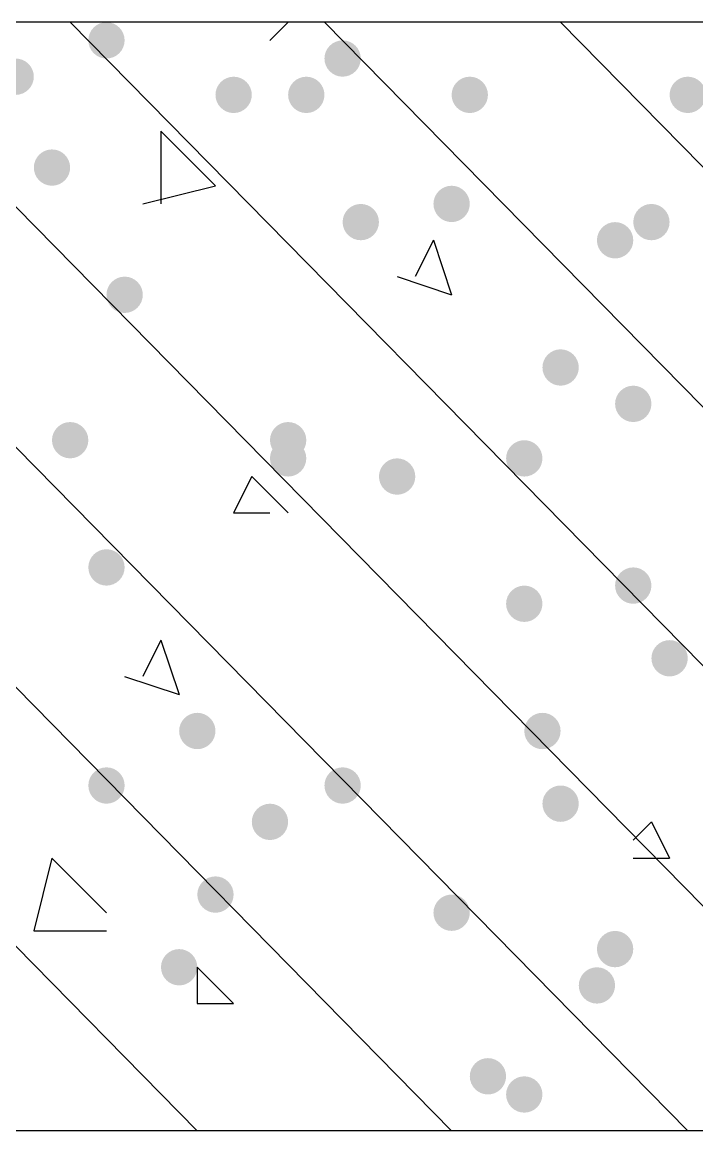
# Model space of a CAD drawing. Header units: inches. Extents: x 11 to 286, y 6 to 196.
# Drawn here: x 104.974 to 106.546, y 157.409 to 159.992 of the extents above; entities that cross this region are included whole.
import ezdxf

# ---------------------------------------------------------------- set-up
doc = ezdxf.new("R2010")
doc.units = ezdxf.units.IN
doc.header["$MEASUREMENT"] = 0
doc.layers.add('PDF_几何图形', color=7, linetype='Continuous')
doc.layers.add('PDF_实体填充', color=7, linetype='Continuous', true_color=0xffffff)

msp = doc.modelspace()

# ---------------------------------------------------------------- hatches: boundary and pattern name
at = {"layer": 'PDF_实体填充', "transparency": 33554559}
h = msp.add_hatch(color=7, dxfattribs=at)
edge = h.paths.add_edge_path(flags=0)
edge.add_spline(control_points=[(105.2124, 159.9494), (105.2124, 159.9262), (105.1934, 159.9071), (105.1701, 159.9071)], knot_values=[0, 0, 0, 0, 1, 1, 1, 1], degree=3, periodic=0)
edge.add_spline(control_points=[(105.1701, 159.9071), (105.1468, 159.9071), (105.1278, 159.9262), (105.1278, 159.9494)], knot_values=[0, 0, 0, 0, 1, 1, 1, 1], degree=3, periodic=0)
edge.add_line((105.1278, 159.9494), (105.1278, 159.9494))
edge.add_spline(control_points=[(105.1278, 159.9494), (105.1278, 159.9727), (105.1468, 159.9918), (105.1701, 159.9918)], knot_values=[0, 0, 0, 0, 1, 1, 1, 1], degree=3, periodic=0)
edge.add_spline(control_points=[(105.1701, 159.9918), (105.1934, 159.9918), (105.2124, 159.9727), (105.2124, 159.9494)], knot_values=[0, 0, 0, 0, 1, 1, 1, 1], degree=3, periodic=0)
edge.add_line((105.2124, 159.9494), (105.2124, 159.9494))
edge.add_line((105.2124, 159.9494), (105.2124, 159.9494))
h = msp.add_hatch(color=7, dxfattribs=at)
edge = h.paths.add_edge_path(flags=0)
edge.add_spline(control_points=[(105.7628, 159.9071), (105.7628, 159.8838), (105.7437, 159.8648), (105.7204, 159.8648)], knot_values=[0, 0, 0, 0, 1, 1, 1, 1], degree=3, periodic=0)
edge.add_spline(control_points=[(105.7204, 159.8648), (105.6972, 159.8648), (105.6781, 159.8838), (105.6781, 159.9071)], knot_values=[0, 0, 0, 0, 1, 1, 1, 1], degree=3, periodic=0)
edge.add_line((105.6781, 159.9071), (105.6781, 159.9071))
edge.add_spline(control_points=[(105.6781, 159.9071), (105.6781, 159.9304), (105.6972, 159.9494), (105.7204, 159.9494)], knot_values=[0, 0, 0, 0, 1, 1, 1, 1], degree=3, periodic=0)
edge.add_spline(control_points=[(105.7204, 159.9494), (105.7437, 159.9494), (105.7628, 159.9304), (105.7628, 159.9071)], knot_values=[0, 0, 0, 0, 1, 1, 1, 1], degree=3, periodic=0)
edge.add_line((105.7628, 159.9071), (105.7628, 159.9071))
edge.add_line((105.7628, 159.9071), (105.7628, 159.9071))
h = msp.add_hatch(color=7, dxfattribs=at)
edge = h.paths.add_edge_path(flags=0)
edge.add_spline(control_points=[(105.0008, 159.8648), (105.0008, 159.8415), (104.9817, 159.8224), (104.9584, 159.8224)], knot_values=[0, 0, 0, 0, 1, 1, 1, 1], degree=3, periodic=0)
edge.add_spline(control_points=[(104.9584, 159.8224), (104.9352, 159.8224), (104.9161, 159.8415), (104.9161, 159.8648)], knot_values=[0, 0, 0, 0, 1, 1, 1, 1], degree=3, periodic=0)
edge.add_line((104.9161, 159.8648), (104.9161, 159.8648))
edge.add_spline(control_points=[(104.9161, 159.8648), (104.9161, 159.8881), (104.9352, 159.9071), (104.9584, 159.9071)], knot_values=[0, 0, 0, 0, 1, 1, 1, 1], degree=3, periodic=0)
edge.add_spline(control_points=[(104.9584, 159.9071), (104.9817, 159.9071), (105.0008, 159.8881), (105.0008, 159.8648)], knot_values=[0, 0, 0, 0, 1, 1, 1, 1], degree=3, periodic=0)
edge.add_line((105.0008, 159.8648), (105.0008, 159.8648))
edge.add_line((105.0008, 159.8648), (105.0008, 159.8648))
h = msp.add_hatch(color=7, dxfattribs=at)
edge = h.paths.add_edge_path(flags=0)
edge.add_spline(control_points=[(105.5088, 159.8224), (105.5088, 159.7992), (105.4897, 159.7801), (105.4664, 159.7801)], knot_values=[0, 0, 0, 0, 1, 1, 1, 1], degree=3, periodic=0)
edge.add_spline(control_points=[(105.4664, 159.7801), (105.4432, 159.7801), (105.4241, 159.7992), (105.4241, 159.8224)], knot_values=[0, 0, 0, 0, 1, 1, 1, 1], degree=3, periodic=0)
edge.add_line((105.4241, 159.8224), (105.4241, 159.8224))
edge.add_spline(control_points=[(105.4241, 159.8224), (105.4241, 159.8457), (105.4432, 159.8648), (105.4664, 159.8648)], knot_values=[0, 0, 0, 0, 1, 1, 1, 1], degree=3, periodic=0)
edge.add_spline(control_points=[(105.4664, 159.8648), (105.4897, 159.8648), (105.5088, 159.8457), (105.5088, 159.8224)], knot_values=[0, 0, 0, 0, 1, 1, 1, 1], degree=3, periodic=0)
edge.add_line((105.5088, 159.8224), (105.5088, 159.8224))
edge.add_line((105.5088, 159.8224), (105.5088, 159.8224))
h = msp.add_hatch(color=7, dxfattribs=at)
edge = h.paths.add_edge_path(flags=0)
edge.add_spline(control_points=[(105.6781, 159.8224), (105.6781, 159.7992), (105.6591, 159.7801), (105.6358, 159.7801)], knot_values=[0, 0, 0, 0, 1, 1, 1, 1], degree=3, periodic=0)
edge.add_spline(control_points=[(105.6358, 159.7801), (105.6125, 159.7801), (105.5934, 159.7992), (105.5934, 159.8224)], knot_values=[0, 0, 0, 0, 1, 1, 1, 1], degree=3, periodic=0)
edge.add_line((105.5934, 159.8224), (105.5934, 159.8224))
edge.add_spline(control_points=[(105.5934, 159.8224), (105.5934, 159.8457), (105.6125, 159.8648), (105.6358, 159.8648)], knot_values=[0, 0, 0, 0, 1, 1, 1, 1], degree=3, periodic=0)
edge.add_spline(control_points=[(105.6358, 159.8648), (105.6591, 159.8648), (105.6781, 159.8457), (105.6781, 159.8224)], knot_values=[0, 0, 0, 0, 1, 1, 1, 1], degree=3, periodic=0)
edge.add_line((105.6781, 159.8224), (105.6781, 159.8224))
edge.add_line((105.6781, 159.8224), (105.6781, 159.8224))
h = msp.add_hatch(color=7, dxfattribs=at)
edge = h.paths.add_edge_path(flags=0)
edge.add_spline(control_points=[(106.0591, 159.8224), (106.0591, 159.7992), (106.0401, 159.7801), (106.0168, 159.7801)], knot_values=[0, 0, 0, 0, 1, 1, 1, 1], degree=3, periodic=0)
edge.add_spline(control_points=[(106.0168, 159.7801), (105.9935, 159.7801), (105.9744, 159.7992), (105.9744, 159.8224)], knot_values=[0, 0, 0, 0, 1, 1, 1, 1], degree=3, periodic=0)
edge.add_line((105.9744, 159.8224), (105.9744, 159.8224))
edge.add_spline(control_points=[(105.9744, 159.8224), (105.9744, 159.8457), (105.9935, 159.8648), (106.0168, 159.8648)], knot_values=[0, 0, 0, 0, 1, 1, 1, 1], degree=3, periodic=0)
edge.add_spline(control_points=[(106.0168, 159.8648), (106.0401, 159.8648), (106.0591, 159.8457), (106.0591, 159.8224)], knot_values=[0, 0, 0, 0, 1, 1, 1, 1], degree=3, periodic=0)
edge.add_line((106.0591, 159.8224), (106.0591, 159.8224))
edge.add_line((106.0591, 159.8224), (106.0591, 159.8224))
h = msp.add_hatch(color=7, dxfattribs=at)
edge = h.paths.add_edge_path(flags=0)
edge.add_spline(control_points=[(106.5671, 159.8224), (106.5671, 159.7992), (106.5481, 159.7801), (106.5248, 159.7801)], knot_values=[0, 0, 0, 0, 1, 1, 1, 1], degree=3, periodic=0)
edge.add_spline(control_points=[(106.5248, 159.7801), (106.5015, 159.7801), (106.4824, 159.7992), (106.4824, 159.8224)], knot_values=[0, 0, 0, 0, 1, 1, 1, 1], degree=3, periodic=0)
edge.add_line((106.4824, 159.8224), (106.4824, 159.8224))
edge.add_spline(control_points=[(106.4824, 159.8224), (106.4824, 159.8457), (106.5015, 159.8648), (106.5248, 159.8648)], knot_values=[0, 0, 0, 0, 1, 1, 1, 1], degree=3, periodic=0)
edge.add_spline(control_points=[(106.5248, 159.8648), (106.5481, 159.8648), (106.5671, 159.8457), (106.5671, 159.8224)], knot_values=[0, 0, 0, 0, 1, 1, 1, 1], degree=3, periodic=0)
edge.add_line((106.5671, 159.8224), (106.5671, 159.8224))
edge.add_line((106.5671, 159.8224), (106.5671, 159.8224))
h = msp.add_hatch(color=7, dxfattribs=at)
edge = h.paths.add_edge_path(flags=0)
edge.add_spline(control_points=[(105.0854, 159.6531), (105.0854, 159.6298), (105.0664, 159.6108), (105.0431, 159.6108)], knot_values=[0, 0, 0, 0, 1, 1, 1, 1], degree=3, periodic=0)
edge.add_spline(control_points=[(105.0431, 159.6108), (105.0198, 159.6108), (105.0008, 159.6298), (105.0008, 159.6531)], knot_values=[0, 0, 0, 0, 1, 1, 1, 1], degree=3, periodic=0)
edge.add_line((105.0008, 159.6531), (105.0008, 159.6531))
edge.add_spline(control_points=[(105.0008, 159.6531), (105.0008, 159.6764), (105.0198, 159.6954), (105.0431, 159.6954)], knot_values=[0, 0, 0, 0, 1, 1, 1, 1], degree=3, periodic=0)
edge.add_spline(control_points=[(105.0431, 159.6954), (105.0664, 159.6954), (105.0854, 159.6764), (105.0854, 159.6531)], knot_values=[0, 0, 0, 0, 1, 1, 1, 1], degree=3, periodic=0)
edge.add_line((105.0854, 159.6531), (105.0854, 159.6531))
edge.add_line((105.0854, 159.6531), (105.0854, 159.6531))
h = msp.add_hatch(color=7, dxfattribs=at)
edge = h.paths.add_edge_path(flags=0)
edge.add_spline(control_points=[(106.0168, 159.5684), (106.0168, 159.5452), (105.9977, 159.5261), (105.9744, 159.5261)], knot_values=[0, 0, 0, 0, 1, 1, 1, 1], degree=3, periodic=0)
edge.add_spline(control_points=[(105.9744, 159.5261), (105.9512, 159.5261), (105.9321, 159.5452), (105.9321, 159.5684)], knot_values=[0, 0, 0, 0, 1, 1, 1, 1], degree=3, periodic=0)
edge.add_line((105.9321, 159.5684), (105.9321, 159.5684))
edge.add_spline(control_points=[(105.9321, 159.5684), (105.9321, 159.5917), (105.9512, 159.6108), (105.9744, 159.6108)], knot_values=[0, 0, 0, 0, 1, 1, 1, 1], degree=3, periodic=0)
edge.add_spline(control_points=[(105.9744, 159.6108), (105.9977, 159.6108), (106.0168, 159.5917), (106.0168, 159.5684)], knot_values=[0, 0, 0, 0, 1, 1, 1, 1], degree=3, periodic=0)
edge.add_line((106.0168, 159.5684), (106.0168, 159.5684))
edge.add_line((106.0168, 159.5684), (106.0168, 159.5684))
h = msp.add_hatch(color=7, dxfattribs=at)
edge = h.paths.add_edge_path(flags=0)
edge.add_spline(control_points=[(105.8051, 159.5261), (105.8051, 159.5028), (105.7861, 159.4838), (105.7628, 159.4838)], knot_values=[0, 0, 0, 0, 1, 1, 1, 1], degree=3, periodic=0)
edge.add_spline(control_points=[(105.7628, 159.4838), (105.7395, 159.4838), (105.7204, 159.5028), (105.7204, 159.5261)], knot_values=[0, 0, 0, 0, 1, 1, 1, 1], degree=3, periodic=0)
edge.add_line((105.7204, 159.5261), (105.7204, 159.5261))
edge.add_spline(control_points=[(105.7204, 159.5261), (105.7204, 159.5494), (105.7395, 159.5684), (105.7628, 159.5684)], knot_values=[0, 0, 0, 0, 1, 1, 1, 1], degree=3, periodic=0)
edge.add_spline(control_points=[(105.7628, 159.5684), (105.7861, 159.5684), (105.8051, 159.5494), (105.8051, 159.5261)], knot_values=[0, 0, 0, 0, 1, 1, 1, 1], degree=3, periodic=0)
edge.add_line((105.8051, 159.5261), (105.8051, 159.5261))
edge.add_line((105.8051, 159.5261), (105.8051, 159.5261))
h = msp.add_hatch(color=7, dxfattribs=at)
edge = h.paths.add_edge_path(flags=0)
edge.add_spline(control_points=[(106.4824, 159.5261), (106.4824, 159.5028), (106.4634, 159.4838), (106.4401, 159.4838)], knot_values=[0, 0, 0, 0, 1, 1, 1, 1], degree=3, periodic=0)
edge.add_spline(control_points=[(106.4401, 159.4838), (106.4168, 159.4838), (106.3978, 159.5028), (106.3978, 159.5261)], knot_values=[0, 0, 0, 0, 1, 1, 1, 1], degree=3, periodic=0)
edge.add_line((106.3978, 159.5261), (106.3978, 159.5261))
edge.add_spline(control_points=[(106.3978, 159.5261), (106.3978, 159.5494), (106.4168, 159.5684), (106.4401, 159.5684)], knot_values=[0, 0, 0, 0, 1, 1, 1, 1], degree=3, periodic=0)
edge.add_spline(control_points=[(106.4401, 159.5684), (106.4634, 159.5684), (106.4824, 159.5494), (106.4824, 159.5261)], knot_values=[0, 0, 0, 0, 1, 1, 1, 1], degree=3, periodic=0)
edge.add_line((106.4824, 159.5261), (106.4824, 159.5261))
edge.add_line((106.4824, 159.5261), (106.4824, 159.5261))
h = msp.add_hatch(color=7, dxfattribs=at)
edge = h.paths.add_edge_path(flags=0)
edge.add_spline(control_points=[(106.3978, 159.4838), (106.3978, 159.4605), (106.3787, 159.4414), (106.3554, 159.4414)], knot_values=[0, 0, 0, 0, 1, 1, 1, 1], degree=3, periodic=0)
edge.add_spline(control_points=[(106.3554, 159.4414), (106.3322, 159.4414), (106.3131, 159.4605), (106.3131, 159.4838)], knot_values=[0, 0, 0, 0, 1, 1, 1, 1], degree=3, periodic=0)
edge.add_line((106.3131, 159.4838), (106.3131, 159.4838))
edge.add_spline(control_points=[(106.3131, 159.4838), (106.3131, 159.5071), (106.3322, 159.5261), (106.3554, 159.5261)], knot_values=[0, 0, 0, 0, 1, 1, 1, 1], degree=3, periodic=0)
edge.add_spline(control_points=[(106.3554, 159.5261), (106.3787, 159.5261), (106.3978, 159.5071), (106.3978, 159.4838)], knot_values=[0, 0, 0, 0, 1, 1, 1, 1], degree=3, periodic=0)
edge.add_line((106.3978, 159.4838), (106.3978, 159.4838))
edge.add_line((106.3978, 159.4838), (106.3978, 159.4838))
h = msp.add_hatch(color=7, dxfattribs=at)
edge = h.paths.add_edge_path(flags=0)
edge.add_spline(control_points=[(105.2548, 159.3568), (105.2548, 159.3335), (105.2357, 159.3144), (105.2124, 159.3144)], knot_values=[0, 0, 0, 0, 1, 1, 1, 1], degree=3, periodic=0)
edge.add_spline(control_points=[(105.2124, 159.3144), (105.1892, 159.3144), (105.1701, 159.3335), (105.1701, 159.3568)], knot_values=[0, 0, 0, 0, 1, 1, 1, 1], degree=3, periodic=0)
edge.add_line((105.1701, 159.3568), (105.1701, 159.3568))
edge.add_spline(control_points=[(105.1701, 159.3568), (105.1701, 159.3801), (105.1892, 159.3991), (105.2124, 159.3991)], knot_values=[0, 0, 0, 0, 1, 1, 1, 1], degree=3, periodic=0)
edge.add_spline(control_points=[(105.2124, 159.3991), (105.2357, 159.3991), (105.2548, 159.3801), (105.2548, 159.3568)], knot_values=[0, 0, 0, 0, 1, 1, 1, 1], degree=3, periodic=0)
edge.add_line((105.2548, 159.3568), (105.2548, 159.3568))
edge.add_line((105.2548, 159.3568), (105.2548, 159.3568))
h = msp.add_hatch(color=7, dxfattribs=at)
edge = h.paths.add_edge_path(flags=0)
edge.add_spline(control_points=[(106.2708, 159.1874), (106.2708, 159.1642), (106.2517, 159.1451), (106.2284, 159.1451)], knot_values=[0, 0, 0, 0, 1, 1, 1, 1], degree=3, periodic=0)
edge.add_spline(control_points=[(106.2284, 159.1451), (106.2052, 159.1451), (106.1861, 159.1642), (106.1861, 159.1874)], knot_values=[0, 0, 0, 0, 1, 1, 1, 1], degree=3, periodic=0)
edge.add_line((106.1861, 159.1874), (106.1861, 159.1874))
edge.add_spline(control_points=[(106.1861, 159.1874), (106.1861, 159.2107), (106.2052, 159.2298), (106.2284, 159.2298)], knot_values=[0, 0, 0, 0, 1, 1, 1, 1], degree=3, periodic=0)
edge.add_spline(control_points=[(106.2284, 159.2298), (106.2517, 159.2298), (106.2708, 159.2107), (106.2708, 159.1874)], knot_values=[0, 0, 0, 0, 1, 1, 1, 1], degree=3, periodic=0)
edge.add_line((106.2708, 159.1874), (106.2708, 159.1874))
edge.add_line((106.2708, 159.1874), (106.2708, 159.1874))
h = msp.add_hatch(color=7, dxfattribs=at)
edge = h.paths.add_edge_path(flags=0)
edge.add_spline(control_points=[(106.4401, 159.1028), (106.4401, 159.0795), (106.4211, 159.0604), (106.3978, 159.0604)], knot_values=[0, 0, 0, 0, 1, 1, 1, 1], degree=3, periodic=0)
edge.add_spline(control_points=[(106.3978, 159.0604), (106.3745, 159.0604), (106.3554, 159.0795), (106.3554, 159.1028)], knot_values=[0, 0, 0, 0, 1, 1, 1, 1], degree=3, periodic=0)
edge.add_line((106.3554, 159.1028), (106.3554, 159.1028))
edge.add_spline(control_points=[(106.3554, 159.1028), (106.3554, 159.1261), (106.3745, 159.1451), (106.3978, 159.1451)], knot_values=[0, 0, 0, 0, 1, 1, 1, 1], degree=3, periodic=0)
edge.add_spline(control_points=[(106.3978, 159.1451), (106.4211, 159.1451), (106.4401, 159.1261), (106.4401, 159.1028)], knot_values=[0, 0, 0, 0, 1, 1, 1, 1], degree=3, periodic=0)
edge.add_line((106.4401, 159.1028), (106.4401, 159.1028))
edge.add_line((106.4401, 159.1028), (106.4401, 159.1028))
h = msp.add_hatch(color=7, dxfattribs=at)
edge = h.paths.add_edge_path(flags=0)
edge.add_spline(control_points=[(105.1278, 159.0181), (105.1278, 158.9948), (105.1087, 158.9758), (105.0854, 158.9758)], knot_values=[0, 0, 0, 0, 1, 1, 1, 1], degree=3, periodic=0)
edge.add_spline(control_points=[(105.0854, 158.9758), (105.0622, 158.9758), (105.0431, 158.9948), (105.0431, 159.0181)], knot_values=[0, 0, 0, 0, 1, 1, 1, 1], degree=3, periodic=0)
edge.add_line((105.0431, 159.0181), (105.0431, 159.0181))
edge.add_spline(control_points=[(105.0431, 159.0181), (105.0431, 159.0414), (105.0622, 159.0604), (105.0854, 159.0604)], knot_values=[0, 0, 0, 0, 1, 1, 1, 1], degree=3, periodic=0)
edge.add_spline(control_points=[(105.0854, 159.0604), (105.1087, 159.0604), (105.1278, 159.0414), (105.1278, 159.0181)], knot_values=[0, 0, 0, 0, 1, 1, 1, 1], degree=3, periodic=0)
edge.add_line((105.1278, 159.0181), (105.1278, 159.0181))
edge.add_line((105.1278, 159.0181), (105.1278, 159.0181))
h = msp.add_hatch(color=7, dxfattribs=at)
edge = h.paths.add_edge_path(flags=0)
edge.add_spline(control_points=[(105.6358, 159.0181), (105.6358, 158.9948), (105.6167, 158.9758), (105.5934, 158.9758)], knot_values=[0, 0, 0, 0, 1, 1, 1, 1], degree=3, periodic=0)
edge.add_spline(control_points=[(105.5934, 158.9758), (105.5702, 158.9758), (105.5511, 158.9948), (105.5511, 159.0181)], knot_values=[0, 0, 0, 0, 1, 1, 1, 1], degree=3, periodic=0)
edge.add_line((105.5511, 159.0181), (105.5511, 159.0181))
edge.add_spline(control_points=[(105.5511, 159.0181), (105.5511, 159.0414), (105.5702, 159.0604), (105.5934, 159.0604)], knot_values=[0, 0, 0, 0, 1, 1, 1, 1], degree=3, periodic=0)
edge.add_spline(control_points=[(105.5934, 159.0604), (105.6167, 159.0604), (105.6358, 159.0414), (105.6358, 159.0181)], knot_values=[0, 0, 0, 0, 1, 1, 1, 1], degree=3, periodic=0)
edge.add_line((105.6358, 159.0181), (105.6358, 159.0181))
edge.add_line((105.6358, 159.0181), (105.6358, 159.0181))
h = msp.add_hatch(color=7, dxfattribs=at)
edge = h.paths.add_edge_path(flags=0)
edge.add_spline(control_points=[(105.6358, 158.9758), (105.6358, 158.9525), (105.6167, 158.9334), (105.5934, 158.9334)], knot_values=[0, 0, 0, 0, 1, 1, 1, 1], degree=3, periodic=0)
edge.add_spline(control_points=[(105.5934, 158.9334), (105.5702, 158.9334), (105.5511, 158.9525), (105.5511, 158.9758)], knot_values=[0, 0, 0, 0, 1, 1, 1, 1], degree=3, periodic=0)
edge.add_line((105.5511, 158.9758), (105.5511, 158.9758))
edge.add_spline(control_points=[(105.5511, 158.9758), (105.5511, 158.9991), (105.5702, 159.0181), (105.5934, 159.0181)], knot_values=[0, 0, 0, 0, 1, 1, 1, 1], degree=3, periodic=0)
edge.add_spline(control_points=[(105.5934, 159.0181), (105.6167, 159.0181), (105.6358, 158.9991), (105.6358, 158.9758)], knot_values=[0, 0, 0, 0, 1, 1, 1, 1], degree=3, periodic=0)
edge.add_line((105.6358, 158.9758), (105.6358, 158.9758))
edge.add_line((105.6358, 158.9758), (105.6358, 158.9758))
h = msp.add_hatch(color=7, dxfattribs=at)
edge = h.paths.add_edge_path(flags=0)
edge.add_spline(control_points=[(106.1861, 158.9758), (106.1861, 158.9525), (106.1671, 158.9334), (106.1438, 158.9334)], knot_values=[0, 0, 0, 0, 1, 1, 1, 1], degree=3, periodic=0)
edge.add_spline(control_points=[(106.1438, 158.9334), (106.1205, 158.9334), (106.1014, 158.9525), (106.1014, 158.9758)], knot_values=[0, 0, 0, 0, 1, 1, 1, 1], degree=3, periodic=0)
edge.add_line((106.1014, 158.9758), (106.1014, 158.9758))
edge.add_spline(control_points=[(106.1014, 158.9758), (106.1014, 158.9991), (106.1205, 159.0181), (106.1438, 159.0181)], knot_values=[0, 0, 0, 0, 1, 1, 1, 1], degree=3, periodic=0)
edge.add_spline(control_points=[(106.1438, 159.0181), (106.1671, 159.0181), (106.1861, 158.9991), (106.1861, 158.9758)], knot_values=[0, 0, 0, 0, 1, 1, 1, 1], degree=3, periodic=0)
edge.add_line((106.1861, 158.9758), (106.1861, 158.9758))
edge.add_line((106.1861, 158.9758), (106.1861, 158.9758))
h = msp.add_hatch(color=7, dxfattribs=at)
edge = h.paths.add_edge_path(flags=0)
edge.add_spline(control_points=[(105.8898, 158.9334), (105.8898, 158.9102), (105.8707, 158.8911), (105.8474, 158.8911)], knot_values=[0, 0, 0, 0, 1, 1, 1, 1], degree=3, periodic=0)
edge.add_spline(control_points=[(105.8474, 158.8911), (105.8242, 158.8911), (105.8051, 158.9102), (105.8051, 158.9334)], knot_values=[0, 0, 0, 0, 1, 1, 1, 1], degree=3, periodic=0)
edge.add_line((105.8051, 158.9334), (105.8051, 158.9334))
edge.add_spline(control_points=[(105.8051, 158.9334), (105.8051, 158.9567), (105.8242, 158.9758), (105.8474, 158.9758)], knot_values=[0, 0, 0, 0, 1, 1, 1, 1], degree=3, periodic=0)
edge.add_spline(control_points=[(105.8474, 158.9758), (105.8707, 158.9758), (105.8898, 158.9567), (105.8898, 158.9334)], knot_values=[0, 0, 0, 0, 1, 1, 1, 1], degree=3, periodic=0)
edge.add_line((105.8898, 158.9334), (105.8898, 158.9334))
edge.add_line((105.8898, 158.9334), (105.8898, 158.9334))
h = msp.add_hatch(color=7, dxfattribs=at)
edge = h.paths.add_edge_path(flags=0)
edge.add_spline(control_points=[(105.2124, 158.7218), (105.2124, 158.6985), (105.1934, 158.6794), (105.1701, 158.6794)], knot_values=[0, 0, 0, 0, 1, 1, 1, 1], degree=3, periodic=0)
edge.add_spline(control_points=[(105.1701, 158.6794), (105.1468, 158.6794), (105.1278, 158.6985), (105.1278, 158.7218)], knot_values=[0, 0, 0, 0, 1, 1, 1, 1], degree=3, periodic=0)
edge.add_line((105.1278, 158.7218), (105.1278, 158.7218))
edge.add_spline(control_points=[(105.1278, 158.7218), (105.1278, 158.7451), (105.1468, 158.7641), (105.1701, 158.7641)], knot_values=[0, 0, 0, 0, 1, 1, 1, 1], degree=3, periodic=0)
edge.add_spline(control_points=[(105.1701, 158.7641), (105.1934, 158.7641), (105.2124, 158.7451), (105.2124, 158.7218)], knot_values=[0, 0, 0, 0, 1, 1, 1, 1], degree=3, periodic=0)
edge.add_line((105.2124, 158.7218), (105.2124, 158.7218))
edge.add_line((105.2124, 158.7218), (105.2124, 158.7218))
h = msp.add_hatch(color=7, dxfattribs=at)
edge = h.paths.add_edge_path(flags=0)
edge.add_spline(control_points=[(106.4401, 158.6794), (106.4401, 158.6562), (106.4211, 158.6371), (106.3978, 158.6371)], knot_values=[0, 0, 0, 0, 1, 1, 1, 1], degree=3, periodic=0)
edge.add_spline(control_points=[(106.3978, 158.6371), (106.3745, 158.6371), (106.3554, 158.6562), (106.3554, 158.6794)], knot_values=[0, 0, 0, 0, 1, 1, 1, 1], degree=3, periodic=0)
edge.add_line((106.3554, 158.6794), (106.3554, 158.6794))
edge.add_spline(control_points=[(106.3554, 158.6794), (106.3554, 158.7027), (106.3745, 158.7218), (106.3978, 158.7218)], knot_values=[0, 0, 0, 0, 1, 1, 1, 1], degree=3, periodic=0)
edge.add_spline(control_points=[(106.3978, 158.7218), (106.4211, 158.7218), (106.4401, 158.7027), (106.4401, 158.6794)], knot_values=[0, 0, 0, 0, 1, 1, 1, 1], degree=3, periodic=0)
edge.add_line((106.4401, 158.6794), (106.4401, 158.6794))
edge.add_line((106.4401, 158.6794), (106.4401, 158.6794))
h = msp.add_hatch(color=7, dxfattribs=at)
edge = h.paths.add_edge_path(flags=0)
edge.add_spline(control_points=[(106.1861, 158.6371), (106.1861, 158.6138), (106.1671, 158.5948), (106.1438, 158.5948)], knot_values=[0, 0, 0, 0, 1, 1, 1, 1], degree=3, periodic=0)
edge.add_spline(control_points=[(106.1438, 158.5948), (106.1205, 158.5948), (106.1014, 158.6138), (106.1014, 158.6371)], knot_values=[0, 0, 0, 0, 1, 1, 1, 1], degree=3, periodic=0)
edge.add_line((106.1014, 158.6371), (106.1014, 158.6371))
edge.add_spline(control_points=[(106.1014, 158.6371), (106.1014, 158.6604), (106.1205, 158.6794), (106.1438, 158.6794)], knot_values=[0, 0, 0, 0, 1, 1, 1, 1], degree=3, periodic=0)
edge.add_spline(control_points=[(106.1438, 158.6794), (106.1671, 158.6794), (106.1861, 158.6604), (106.1861, 158.6371)], knot_values=[0, 0, 0, 0, 1, 1, 1, 1], degree=3, periodic=0)
edge.add_line((106.1861, 158.6371), (106.1861, 158.6371))
edge.add_line((106.1861, 158.6371), (106.1861, 158.6371))
h = msp.add_hatch(color=7, dxfattribs=at)
edge = h.paths.add_edge_path(flags=0)
edge.add_spline(control_points=[(106.5248, 158.5101), (106.5248, 158.4868), (106.5057, 158.4678), (106.4824, 158.4678)], knot_values=[0, 0, 0, 0, 1, 1, 1, 1], degree=3, periodic=0)
edge.add_spline(control_points=[(106.4824, 158.4678), (106.4592, 158.4678), (106.4401, 158.4868), (106.4401, 158.5101)], knot_values=[0, 0, 0, 0, 1, 1, 1, 1], degree=3, periodic=0)
edge.add_line((106.4401, 158.5101), (106.4401, 158.5101))
edge.add_spline(control_points=[(106.4401, 158.5101), (106.4401, 158.5334), (106.4592, 158.5524), (106.4824, 158.5524)], knot_values=[0, 0, 0, 0, 1, 1, 1, 1], degree=3, periodic=0)
edge.add_spline(control_points=[(106.4824, 158.5524), (106.5057, 158.5524), (106.5248, 158.5334), (106.5248, 158.5101)], knot_values=[0, 0, 0, 0, 1, 1, 1, 1], degree=3, periodic=0)
edge.add_line((106.5248, 158.5101), (106.5248, 158.5101))
edge.add_line((106.5248, 158.5101), (106.5248, 158.5101))
h = msp.add_hatch(color=7, dxfattribs=at)
edge = h.paths.add_edge_path(flags=0)
edge.add_spline(control_points=[(105.4241, 158.3408), (105.4241, 158.3175), (105.4051, 158.2984), (105.3818, 158.2984)], knot_values=[0, 0, 0, 0, 1, 1, 1, 1], degree=3, periodic=0)
edge.add_spline(control_points=[(105.3818, 158.2984), (105.3585, 158.2984), (105.3394, 158.3175), (105.3394, 158.3408)], knot_values=[0, 0, 0, 0, 1, 1, 1, 1], degree=3, periodic=0)
edge.add_line((105.3394, 158.3408), (105.3394, 158.3408))
edge.add_spline(control_points=[(105.3394, 158.3408), (105.3394, 158.3641), (105.3585, 158.3831), (105.3818, 158.3831)], knot_values=[0, 0, 0, 0, 1, 1, 1, 1], degree=3, periodic=0)
edge.add_spline(control_points=[(105.3818, 158.3831), (105.4051, 158.3831), (105.4241, 158.3641), (105.4241, 158.3408)], knot_values=[0, 0, 0, 0, 1, 1, 1, 1], degree=3, periodic=0)
edge.add_line((105.4241, 158.3408), (105.4241, 158.3408))
edge.add_line((105.4241, 158.3408), (105.4241, 158.3408))
h = msp.add_hatch(color=7, dxfattribs=at)
edge = h.paths.add_edge_path(flags=0)
edge.add_spline(control_points=[(106.2284, 158.3408), (106.2284, 158.3175), (106.2094, 158.2984), (106.1861, 158.2984)], knot_values=[0, 0, 0, 0, 1, 1, 1, 1], degree=3, periodic=0)
edge.add_spline(control_points=[(106.1861, 158.2984), (106.1628, 158.2984), (106.1438, 158.3175), (106.1438, 158.3408)], knot_values=[0, 0, 0, 0, 1, 1, 1, 1], degree=3, periodic=0)
edge.add_line((106.1438, 158.3408), (106.1438, 158.3408))
edge.add_spline(control_points=[(106.1438, 158.3408), (106.1438, 158.3641), (106.1628, 158.3831), (106.1861, 158.3831)], knot_values=[0, 0, 0, 0, 1, 1, 1, 1], degree=3, periodic=0)
edge.add_spline(control_points=[(106.1861, 158.3831), (106.2094, 158.3831), (106.2284, 158.3641), (106.2284, 158.3408)], knot_values=[0, 0, 0, 0, 1, 1, 1, 1], degree=3, periodic=0)
edge.add_line((106.2284, 158.3408), (106.2284, 158.3408))
edge.add_line((106.2284, 158.3408), (106.2284, 158.3408))
h = msp.add_hatch(color=7, dxfattribs=at)
edge = h.paths.add_edge_path(flags=0)
edge.add_spline(control_points=[(105.2124, 158.2138), (105.2124, 158.1905), (105.1934, 158.1714), (105.1701, 158.1714)], knot_values=[0, 0, 0, 0, 1, 1, 1, 1], degree=3, periodic=0)
edge.add_spline(control_points=[(105.1701, 158.1714), (105.1468, 158.1714), (105.1278, 158.1905), (105.1278, 158.2138)], knot_values=[0, 0, 0, 0, 1, 1, 1, 1], degree=3, periodic=0)
edge.add_line((105.1278, 158.2138), (105.1278, 158.2138))
edge.add_spline(control_points=[(105.1278, 158.2138), (105.1278, 158.2371), (105.1468, 158.2561), (105.1701, 158.2561)], knot_values=[0, 0, 0, 0, 1, 1, 1, 1], degree=3, periodic=0)
edge.add_spline(control_points=[(105.1701, 158.2561), (105.1934, 158.2561), (105.2124, 158.2371), (105.2124, 158.2138)], knot_values=[0, 0, 0, 0, 1, 1, 1, 1], degree=3, periodic=0)
edge.add_line((105.2124, 158.2138), (105.2124, 158.2138))
edge.add_line((105.2124, 158.2138), (105.2124, 158.2138))
h = msp.add_hatch(color=7, dxfattribs=at)
edge = h.paths.add_edge_path(flags=0)
edge.add_spline(control_points=[(105.7628, 158.2138), (105.7628, 158.1905), (105.7437, 158.1714), (105.7204, 158.1714)], knot_values=[0, 0, 0, 0, 1, 1, 1, 1], degree=3, periodic=0)
edge.add_spline(control_points=[(105.7204, 158.1714), (105.6972, 158.1714), (105.6781, 158.1905), (105.6781, 158.2138)], knot_values=[0, 0, 0, 0, 1, 1, 1, 1], degree=3, periodic=0)
edge.add_line((105.6781, 158.2138), (105.6781, 158.2138))
edge.add_spline(control_points=[(105.6781, 158.2138), (105.6781, 158.2371), (105.6972, 158.2561), (105.7204, 158.2561)], knot_values=[0, 0, 0, 0, 1, 1, 1, 1], degree=3, periodic=0)
edge.add_spline(control_points=[(105.7204, 158.2561), (105.7437, 158.2561), (105.7628, 158.2371), (105.7628, 158.2138)], knot_values=[0, 0, 0, 0, 1, 1, 1, 1], degree=3, periodic=0)
edge.add_line((105.7628, 158.2138), (105.7628, 158.2138))
edge.add_line((105.7628, 158.2138), (105.7628, 158.2138))
h = msp.add_hatch(color=7, dxfattribs=at)
edge = h.paths.add_edge_path(flags=0)
edge.add_spline(control_points=[(106.2708, 158.1714), (106.2708, 158.1482), (106.2517, 158.1291), (106.2284, 158.1291)], knot_values=[0, 0, 0, 0, 1, 1, 1, 1], degree=3, periodic=0)
edge.add_spline(control_points=[(106.2284, 158.1291), (106.2052, 158.1291), (106.1861, 158.1482), (106.1861, 158.1714)], knot_values=[0, 0, 0, 0, 1, 1, 1, 1], degree=3, periodic=0)
edge.add_line((106.1861, 158.1714), (106.1861, 158.1714))
edge.add_spline(control_points=[(106.1861, 158.1714), (106.1861, 158.1947), (106.2052, 158.2138), (106.2284, 158.2138)], knot_values=[0, 0, 0, 0, 1, 1, 1, 1], degree=3, periodic=0)
edge.add_spline(control_points=[(106.2284, 158.2138), (106.2517, 158.2138), (106.2708, 158.1947), (106.2708, 158.1714)], knot_values=[0, 0, 0, 0, 1, 1, 1, 1], degree=3, periodic=0)
edge.add_line((106.2708, 158.1714), (106.2708, 158.1714))
edge.add_line((106.2708, 158.1714), (106.2708, 158.1714))
h = msp.add_hatch(color=7, dxfattribs=at)
edge = h.paths.add_edge_path(flags=0)
edge.add_spline(control_points=[(105.5934, 158.1291), (105.5934, 158.1058), (105.5744, 158.0868), (105.5511, 158.0868)], knot_values=[0, 0, 0, 0, 1, 1, 1, 1], degree=3, periodic=0)
edge.add_spline(control_points=[(105.5511, 158.0868), (105.5278, 158.0868), (105.5088, 158.1058), (105.5088, 158.1291)], knot_values=[0, 0, 0, 0, 1, 1, 1, 1], degree=3, periodic=0)
edge.add_line((105.5088, 158.1291), (105.5088, 158.1291))
edge.add_spline(control_points=[(105.5088, 158.1291), (105.5088, 158.1524), (105.5278, 158.1714), (105.5511, 158.1714)], knot_values=[0, 0, 0, 0, 1, 1, 1, 1], degree=3, periodic=0)
edge.add_spline(control_points=[(105.5511, 158.1714), (105.5744, 158.1714), (105.5934, 158.1524), (105.5934, 158.1291)], knot_values=[0, 0, 0, 0, 1, 1, 1, 1], degree=3, periodic=0)
edge.add_line((105.5934, 158.1291), (105.5934, 158.1291))
edge.add_line((105.5934, 158.1291), (105.5934, 158.1291))
h = msp.add_hatch(color=7, dxfattribs=at)
edge = h.paths.add_edge_path(flags=0)
edge.add_spline(control_points=[(105.4664, 157.9598), (105.4664, 157.9365), (105.4474, 157.9174), (105.4241, 157.9174)], knot_values=[0, 0, 0, 0, 1, 1, 1, 1], degree=3, periodic=0)
edge.add_spline(control_points=[(105.4241, 157.9174), (105.4008, 157.9174), (105.3818, 157.9365), (105.3818, 157.9598)], knot_values=[0, 0, 0, 0, 1, 1, 1, 1], degree=3, periodic=0)
edge.add_line((105.3818, 157.9598), (105.3818, 157.9598))
edge.add_spline(control_points=[(105.3818, 157.9598), (105.3818, 157.9831), (105.4008, 158.0021), (105.4241, 158.0021)], knot_values=[0, 0, 0, 0, 1, 1, 1, 1], degree=3, periodic=0)
edge.add_spline(control_points=[(105.4241, 158.0021), (105.4474, 158.0021), (105.4664, 157.9831), (105.4664, 157.9598)], knot_values=[0, 0, 0, 0, 1, 1, 1, 1], degree=3, periodic=0)
edge.add_line((105.4664, 157.9598), (105.4664, 157.9598))
edge.add_line((105.4664, 157.9598), (105.4664, 157.9598))
h = msp.add_hatch(color=7, dxfattribs=at)
edge = h.paths.add_edge_path(flags=0)
edge.add_spline(control_points=[(106.0168, 157.9174), (106.0168, 157.8942), (105.9977, 157.8751), (105.9744, 157.8751)], knot_values=[0, 0, 0, 0, 1, 1, 1, 1], degree=3, periodic=0)
edge.add_spline(control_points=[(105.9744, 157.8751), (105.9512, 157.8751), (105.9321, 157.8942), (105.9321, 157.9174)], knot_values=[0, 0, 0, 0, 1, 1, 1, 1], degree=3, periodic=0)
edge.add_line((105.9321, 157.9174), (105.9321, 157.9174))
edge.add_spline(control_points=[(105.9321, 157.9174), (105.9321, 157.9407), (105.9512, 157.9598), (105.9744, 157.9598)], knot_values=[0, 0, 0, 0, 1, 1, 1, 1], degree=3, periodic=0)
edge.add_spline(control_points=[(105.9744, 157.9598), (105.9977, 157.9598), (106.0168, 157.9407), (106.0168, 157.9174)], knot_values=[0, 0, 0, 0, 1, 1, 1, 1], degree=3, periodic=0)
edge.add_line((106.0168, 157.9174), (106.0168, 157.9174))
edge.add_line((106.0168, 157.9174), (106.0168, 157.9174))
h = msp.add_hatch(color=7, dxfattribs=at)
edge = h.paths.add_edge_path(flags=0)
edge.add_spline(control_points=[(106.3978, 157.8328), (106.3978, 157.8095), (106.3787, 157.7904), (106.3554, 157.7904)], knot_values=[0, 0, 0, 0, 1, 1, 1, 1], degree=3, periodic=0)
edge.add_spline(control_points=[(106.3554, 157.7904), (106.3322, 157.7904), (106.3131, 157.8095), (106.3131, 157.8328)], knot_values=[0, 0, 0, 0, 1, 1, 1, 1], degree=3, periodic=0)
edge.add_line((106.3131, 157.8328), (106.3131, 157.8328))
edge.add_spline(control_points=[(106.3131, 157.8328), (106.3131, 157.8561), (106.3322, 157.8751), (106.3554, 157.8751)], knot_values=[0, 0, 0, 0, 1, 1, 1, 1], degree=3, periodic=0)
edge.add_spline(control_points=[(106.3554, 157.8751), (106.3787, 157.8751), (106.3978, 157.8561), (106.3978, 157.8328)], knot_values=[0, 0, 0, 0, 1, 1, 1, 1], degree=3, periodic=0)
edge.add_line((106.3978, 157.8328), (106.3978, 157.8328))
edge.add_line((106.3978, 157.8328), (106.3978, 157.8328))
h = msp.add_hatch(color=7, dxfattribs=at)
edge = h.paths.add_edge_path(flags=0)
edge.add_spline(control_points=[(105.3818, 157.7904), (105.3818, 157.7672), (105.3627, 157.7481), (105.3394, 157.7481)], knot_values=[0, 0, 0, 0, 1, 1, 1, 1], degree=3, periodic=0)
edge.add_spline(control_points=[(105.3394, 157.7481), (105.3162, 157.7481), (105.2971, 157.7672), (105.2971, 157.7904)], knot_values=[0, 0, 0, 0, 1, 1, 1, 1], degree=3, periodic=0)
edge.add_line((105.2971, 157.7904), (105.2971, 157.7904))
edge.add_spline(control_points=[(105.2971, 157.7904), (105.2971, 157.8137), (105.3162, 157.8328), (105.3394, 157.8328)], knot_values=[0, 0, 0, 0, 1, 1, 1, 1], degree=3, periodic=0)
edge.add_spline(control_points=[(105.3394, 157.8328), (105.3627, 157.8328), (105.3818, 157.8137), (105.3818, 157.7904)], knot_values=[0, 0, 0, 0, 1, 1, 1, 1], degree=3, periodic=0)
edge.add_line((105.3818, 157.7904), (105.3818, 157.7904))
edge.add_line((105.3818, 157.7904), (105.3818, 157.7904))
h = msp.add_hatch(color=7, dxfattribs=at)
edge = h.paths.add_edge_path(flags=0)
edge.add_spline(control_points=[(106.3554, 157.7481), (106.3554, 157.7248), (106.3364, 157.7058), (106.3131, 157.7058)], knot_values=[0, 0, 0, 0, 1, 1, 1, 1], degree=3, periodic=0)
edge.add_spline(control_points=[(106.3131, 157.7058), (106.2898, 157.7058), (106.2708, 157.7248), (106.2708, 157.7481)], knot_values=[0, 0, 0, 0, 1, 1, 1, 1], degree=3, periodic=0)
edge.add_line((106.2708, 157.7481), (106.2708, 157.7481))
edge.add_spline(control_points=[(106.2708, 157.7481), (106.2708, 157.7714), (106.2898, 157.7904), (106.3131, 157.7904)], knot_values=[0, 0, 0, 0, 1, 1, 1, 1], degree=3, periodic=0)
edge.add_spline(control_points=[(106.3131, 157.7904), (106.3364, 157.7904), (106.3554, 157.7714), (106.3554, 157.7481)], knot_values=[0, 0, 0, 0, 1, 1, 1, 1], degree=3, periodic=0)
edge.add_line((106.3554, 157.7481), (106.3554, 157.7481))
edge.add_line((106.3554, 157.7481), (106.3554, 157.7481))
h = msp.add_hatch(color=7, dxfattribs=at)
edge = h.paths.add_edge_path(flags=0)
edge.add_spline(control_points=[(106.1014, 157.5364), (106.1014, 157.5132), (106.0824, 157.4941), (106.0591, 157.4941)], knot_values=[0, 0, 0, 0, 1, 1, 1, 1], degree=3, periodic=0)
edge.add_spline(control_points=[(106.0591, 157.4941), (106.0358, 157.4941), (106.0168, 157.5132), (106.0168, 157.5364)], knot_values=[0, 0, 0, 0, 1, 1, 1, 1], degree=3, periodic=0)
edge.add_line((106.0168, 157.5364), (106.0168, 157.5364))
edge.add_spline(control_points=[(106.0168, 157.5364), (106.0168, 157.5597), (106.0358, 157.5788), (106.0591, 157.5788)], knot_values=[0, 0, 0, 0, 1, 1, 1, 1], degree=3, periodic=0)
edge.add_spline(control_points=[(106.0591, 157.5788), (106.0824, 157.5788), (106.1014, 157.5597), (106.1014, 157.5364)], knot_values=[0, 0, 0, 0, 1, 1, 1, 1], degree=3, periodic=0)
edge.add_line((106.1014, 157.5364), (106.1014, 157.5364))
edge.add_line((106.1014, 157.5364), (106.1014, 157.5364))
h = msp.add_hatch(color=7, dxfattribs=at)
edge = h.paths.add_edge_path(flags=0)
edge.add_spline(control_points=[(106.1861, 157.4941), (106.1861, 157.4708), (106.1671, 157.4518), (106.1438, 157.4518)], knot_values=[0, 0, 0, 0, 1, 1, 1, 1], degree=3, periodic=0)
edge.add_spline(control_points=[(106.1438, 157.4518), (106.1205, 157.4518), (106.1014, 157.4708), (106.1014, 157.4941)], knot_values=[0, 0, 0, 0, 1, 1, 1, 1], degree=3, periodic=0)
edge.add_line((106.1014, 157.4941), (106.1014, 157.4941))
edge.add_spline(control_points=[(106.1014, 157.4941), (106.1014, 157.5174), (106.1205, 157.5364), (106.1438, 157.5364)], knot_values=[0, 0, 0, 0, 1, 1, 1, 1], degree=3, periodic=0)
edge.add_spline(control_points=[(106.1438, 157.5364), (106.1671, 157.5364), (106.1861, 157.5174), (106.1861, 157.4941)], knot_values=[0, 0, 0, 0, 1, 1, 1, 1], degree=3, periodic=0)
edge.add_line((106.1861, 157.4941), (106.1861, 157.4941))
edge.add_line((106.1861, 157.4941), (106.1861, 157.4941))

# ---------------------------------------------------------------- linework, layer by layer
at = {"layer": 'PDF_几何图形'}
for p, q in [((117.4891, 159.9918), (66.0964, 159.9918)), ((102.8418, 159.9918), (105.3818, 157.4094)), ((103.4344, 159.9918), (105.9744, 157.4094)), ((103.9848, 159.9918), (106.5248, 157.4094)), ((104.5351, 159.9918), (107.0751, 157.4094)), ((105.0854, 159.9918), (107.6254, 157.4094)), ((105.5511, 159.9494), (105.5934, 159.9918)), ((105.6781, 159.9918), (108.2181, 157.4094)), ((106.2284, 159.9918), (108.7684, 157.4094)), ((105.2971, 159.7378), (105.4241, 159.6108)), ((105.2971, 159.7378), (105.2971, 159.5684)), ((105.2548, 159.5684), (105.4241, 159.6108)), ((105.9321, 159.4838), (105.8898, 159.3991)), ((105.9321, 159.4838), (105.9744, 159.3568)), ((105.8474, 159.3991), (105.9744, 159.3568)), ((105.5088, 158.9334), (105.4664, 158.8488)), ((105.5088, 158.9334), (105.5934, 158.8488)), ((105.4664, 158.8488), (105.5511, 158.8488)), ((105.2971, 158.5524), (105.2548, 158.4678)), ((105.2971, 158.5524), (105.3394, 158.4254)), ((105.2124, 158.4678), (105.3394, 158.4254)), ((106.4401, 158.1291), (106.3978, 158.0868)), ((106.4401, 158.1291), (106.4824, 158.0444)), ((105.0431, 158.0444), (105.0008, 157.8751)), ((105.0431, 158.0444), (105.1701, 157.9174)), ((106.3978, 158.0444), (106.4824, 158.0444)), ((105.0008, 157.8751), (105.1701, 157.8751)), ((105.3818, 157.7904), (105.4664, 157.7058)), ((105.3818, 157.7904), (105.3818, 157.7058)), ((105.3818, 157.7058), (105.4664, 157.7058)), ((117.4891, 157.4094), (68.6788, 157.4094))]:
    msp.add_line(p, q, dxfattribs=at)

doc.saveas('drawing.dxf')
